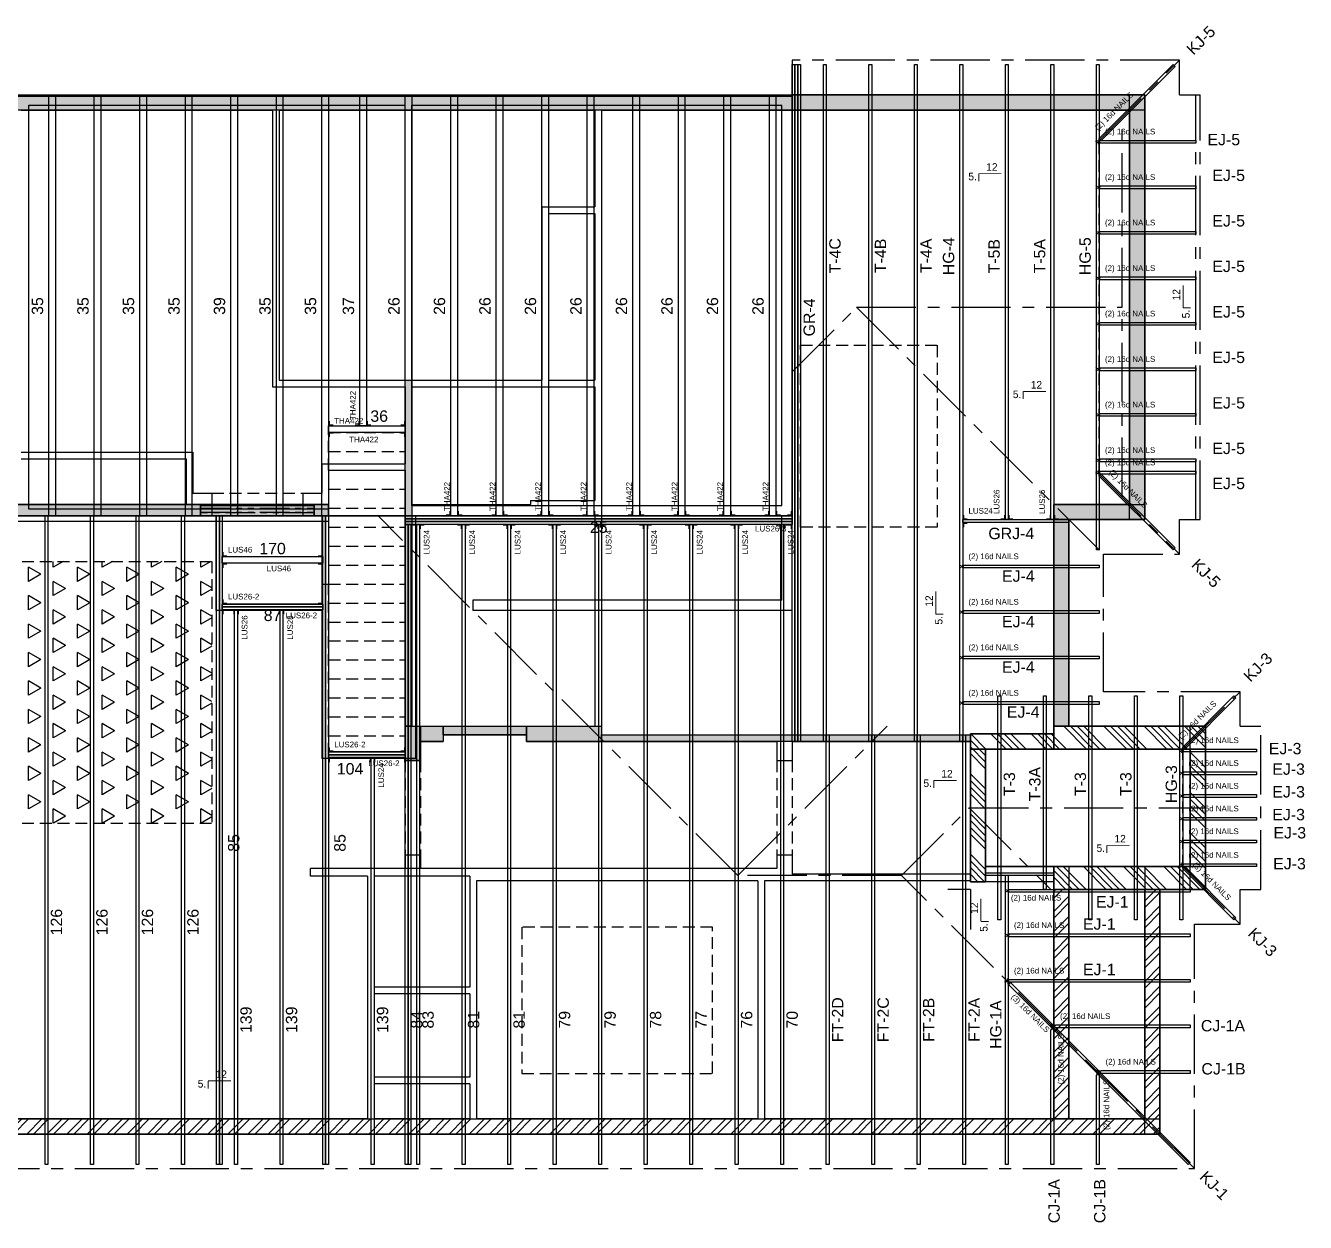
# Model space of a CAD drawing. Header units: inches. Extents: x -2265 to 1810, y 198 to 834.
# Drawn here: x 1135 to 1810, y 198 to 829 of the extents above; entities that cross this region are included whole.
import ezdxf
from ezdxf.enums import TextEntityAlignment as Align

# ---------------------------------------------------------------- set-up
doc = ezdxf.new("R2010")
doc.units = ezdxf.units.IN
doc.header["$LTSCALE"] = 25
doc.header["$MEASUREMENT"] = 0
for name, pattern in [('CENTER', [2, 1.25, -0.25, 0.25, -0.25]), ('HIDDEN', [0.375, 0.25, -0.125]), ('PHANTOM2', [1.25, 0.625, -0.125, 0.125, -0.125, 0.125, -0.125])]:
    doc.linetypes.add(name, pattern=pattern)
for name, color, linetype in [('1WEXTERIOR', 150, 'Continuous'), ('1WINTERIOR', 4, 'Continuous'), ('1WMISC', 202, 'Continuous'), ('2FBEAM', 2, 'PHANTOM2'), ('2WEXTERIOR', 192, 'Continuous'), ('2WINTERIOR', 201, 'Continuous'), ('3droof', 200, 'Continuous'), ('r_ceiling_height', 1, 'Continuous'), ('R_connectors', 150, 'Continuous'), ('R_connectors_text', 150, 'Continuous'), ('RBearing', 53, 'Continuous'), ('RDIM', 2, 'Continuous'), ('RLWorking', 32, 'Continuous'), ('RMARK', 80, 'Continuous'), ('ROOF', 7, 'CENTER'), ('RTRUSS', 30, 'Continuous')]:
    doc.layers.add(name, color=color, linetype=linetype)
doc.styles.add('Plane', font='arial.ttf')

# ---------------------------------------------------------------- blocks, each defined once
blk = doc.blocks.new('PitchIndicator')
at = {"color": 0, "const_width": 0.5}
for points in [[(0, 0), (0, 4)], [(0, 4), (12, 4)]]:
    blk.add_lwpolyline(points, dxfattribs=at)
at = {"color": 0}
blk.add_text('12', height=4, dxfattribs=at).set_placement((4, 5.5))
blk.add_attdef('PITCH', text='', height=4, dxfattribs=at).set_placement((-1, 0.5), align=Align.RIGHT)
blk = doc.blocks.new('hanger16dNAILS')
at = {"color": 0, "const_width": 0.5}
for points in [[(1.12, -0.75), (-1.91, 1)], [(1.12, 0.75), (-1.91, -1)]]:
    blk.add_lwpolyline(points, dxfattribs=at)
blk = doc.blocks.new('hanger4.5')
at = {"color": 0, "const_width": 0.5}
for points in [[(2.5, 2.75), (0.5, 2.75), (0.5, 4.75)], [(0.5, -4.75), (0.5, -2.75), (2.5, -2.75)]]:
    blk.add_lwpolyline(points, dxfattribs=at)
blk = doc.blocks.new('hanger3.5')
at = {"color": 0, "const_width": 0.5}
for points in [[(2.5, 2.25), (0.5, 2.25), (0.5, 4.25)], [(0.5, -4.25), (0.5, -2.25), (2.5, -2.25)]]:
    blk.add_lwpolyline(points, dxfattribs=at)
blk = doc.blocks.new('hanger1.5')
at = {"color": 0, "const_width": 0.5}
for points in [[(2.5, 1.25), (0.5, 1.25), (0.5, 3.25)], [(0.5, -3.25), (0.5, -1.25), (2.5, -1.25)]]:
    blk.add_lwpolyline(points, dxfattribs=at)
blk = doc.blocks.new('hanger3.0')
at = {"color": 0, "const_width": 0.5}
for points in [[(2.5, 2), (0.5, 2), (0.5, 4)], [(0.5, -4), (0.5, -2), (2.5, -2)]]:
    blk.add_lwpolyline(points, dxfattribs=at)

msp = doc.modelspace()

# ---------------------------------------------------------------- hatches: boundary and pattern name
at = {"layer": '1WMISC'}
h = msp.add_hatch(dxfattribs=at)
h.set_pattern_fill('DOTS', color=2, scale=20, angle=90)
h.paths.add_polyline_path([(1685.44329, 459.86018), (1677.44329, 459.86018), (1677.44329, 576.86018), (1717.44329, 576.86018), (1717.44329, 784.86018), (684.757, 784.86018), (660.44329, 760.54647), (660.44329, 644.86018), (652.44329, 644.86018), (652.44329, 763.86018), (681.44329, 792.86018), (1725.44329, 792.86018), (1725.44329, 568.86018), (1685.44329, 568.86018)])
h = msp.add_hatch(dxfattribs=at)
h.set_pattern_fill('DOTS', color=2, scale=20, angle=90)
h.paths.add_polyline_path([(927.44329, 784.86018), (927.44329, 570.86018), (1294.94329, 570.86018), (1294.94329, 576.86018), (930.94329, 576.86018), (930.94329, 784.86018)])
h = msp.add_hatch(dxfattribs=at)
h.set_pattern_fill('DOTS', color=2, scale=20, angle=90)
h.paths.add_polyline_path([(1633.44329, 451.86018), (1399.44329, 451.86018), (1399.44329, 455.36018), (1355.44329, 455.36018), (1355.44329, 451.86018), (1343.44329, 451.86018), (1343.44329, 441.86018), (1335.44329, 441.86018), (1335.44329, 642.36018), (1338.94329, 642.36018), (1338.94329, 459.86018), (1438.94329, 459.86018), (1438.94329, 455.36018), (1633.44329, 455.36018)])
h = msp.add_hatch(dxfattribs=at)
h.set_pattern_fill('ANSI32', color=256, scale=20)
h.paths.add_polyline_path([(1677.44329, 252.86018), (1677.44329, 244.86018), (729.44329, 244.86018), (729.44329, 480.86018), (737.44329, 480.86018), (737.44329, 256.86018), (741.44329, 256.86018), (741.44329, 252.86018), (929.44329, 252.86018), (929.44329, 488.86018), (937.44329, 488.86018), (937.44329, 252.86018)])
h = msp.add_hatch(dxfattribs=at)
h.set_pattern_fill('ANSI34', color=1, scale=20, angle=90)
h.paths.add_polyline_path([(1677.44329, 373.86018), (1757.44329, 373.86018), (1757.44329, 459.86018), (1677.44329, 459.86018), (1677.44329, 455.86018), (1633.44329, 455.86018), (1633.44329, 377.86018), (1641.44329, 377.86018), (1641.44329, 447.86018), (1749.44329, 447.86018), (1749.44329, 385.86018), (1677.44329, 385.86018)])
h = msp.add_hatch(dxfattribs=at)
h.set_pattern_fill('ANSI32', color=256, scale=20)
h.paths.add_polyline_path([(1677.44329, 373.86018), (1677.44329, 244.86018), (1733.44329, 244.86018), (1733.44329, 373.86018), (1725.44329, 373.86018), (1725.44329, 252.86018), (1685.44329, 252.86018), (1685.44329, 373.86018)])
at = {"layer": 'r_ceiling_height'}
h = msp.add_hatch(dxfattribs=at)
h.set_pattern_fill('TRIANG', color=90, scale=40, angle=90)
h.paths.add_polyline_path([(1233.44329, 408.86018), (1233.44329, 546.86018), (1011.44329, 546.86018), (1011.44329, 408.86018)])

# ---------------------------------------------------------------- linework, layer by layer
at = {"layer": '1WEXTERIOR'}
for p, q in [((681.44329, 792.86018), (1725.44329, 792.86018)), ((1725.44329, 792.86018), (1725.44329, 568.86018)), ((1132.94329, 784.86018), (1265.44329, 784.86018)), ((1268.94329, 784.86018), (1435.44329, 784.86018)), ((1438.94329, 784.86018), (1717.44329, 784.86018)), ((1717.44329, 784.86018), (1717.44329, 576.86018)), ((1717.44329, 576.86018), (1677.44329, 576.86018)), ((1677.44329, 576.86018), (1677.44329, 455.86018)), ((1725.44329, 568.86018), (1685.44329, 568.86018)), ((1685.44329, 568.86018), (1685.44329, 459.86018)), ((1685.44329, 459.86018), (1757.44329, 459.86018)), ((1757.44329, 459.86018), (1757.44329, 373.86018)), ((1633.44329, 455.86018), (1633.44329, 455.36018)), ((1633.44329, 455.86018), (1677.44329, 455.86018)), ((1633.44329, 451.86018), (1633.44329, 381.86018)), ((1641.44329, 447.86018), (1749.44329, 447.86018)), ((1641.44329, 447.86018), (1641.44329, 385.86018)), ((1749.44329, 447.86018), (1749.44329, 385.86018)), ((1685.44329, 385.86018), (1641.44329, 385.86018)), ((1685.44329, 385.86018), (1685.44329, 252.86018)), ((1749.44329, 385.86018), (1725.44329, 385.86018)), ((1725.44329, 385.86018), (1725.44329, 252.86018)), ((1633.44329, 378.36018), (1633.44329, 377.86018)), ((1677.44329, 377.86018), (1633.44329, 377.86018)), ((1677.44329, 377.86018), (1677.44329, 252.86018)), ((1757.44329, 373.86018), (1733.44329, 373.86018)), ((1733.44329, 373.86018), (1733.44329, 244.86018)), ((1315.44329, 252.86018), (937.44329, 252.86018)), ((1369.44329, 252.86018), (1318.94329, 252.86018)), ((1521.44329, 252.86018), (1372.94329, 252.86018)), ((1677.44329, 252.86018), (1524.94329, 252.86018)), ((1725.44329, 252.86018), (1685.44329, 252.86018)), ((1733.44329, 244.86018), (929.44329, 244.86018))]:
    msp.add_line(p, q, dxfattribs=at)
at = {"layer": '1WEXTERIOR', "linetype": 'HIDDEN'}
msp.add_line((1725.44329, 385.86018), (1685.44329, 385.86018), dxfattribs=at)
at = {"layer": '1WINTERIOR'}
for p, q in [((1265.44329, 784.86018), (1265.44329, 638.86018)), ((1268.94329, 784.86018), (1268.94329, 642.36018)), ((1435.44329, 784.86018), (1435.44329, 733.86018)), ((1438.94329, 784.86018), (1438.94329, 455.36018)), ((1407.44329, 733.86018), (1407.44329, 642.36018)), ((1407.44329, 733.86018), (1435.44329, 733.86018)), ((1410.94329, 730.36018), (1410.94329, 642.36018)), ((1410.94329, 730.36018), (1435.44329, 730.36018)), ((1435.44329, 730.36018), (1435.44329, 642.36018)), ((1268.94329, 642.36018), (1407.44329, 642.36018)), ((1410.94329, 642.36018), (1435.44329, 642.36018)), ((1265.44329, 638.86018), (1335.44329, 638.86018)), ((1335.44329, 638.86018), (1335.44329, 598.36018)), ((1338.94329, 638.86018), (1338.94329, 576.86018)), ((1338.94329, 638.86018), (1435.44329, 638.86018)), ((1435.44329, 638.86018), (1435.44329, 578.86018)), ((1132.94329, 604.36018), (1223.44329, 604.36018)), ((1132.94329, 600.86018), (1219.94329, 600.86018)), ((1219.94329, 600.86018), (1219.94329, 576.86018)), ((1223.44329, 604.36018), (1223.44329, 582.86018)), ((1291.44329, 598.36018), (1291.44329, 582.86018)), ((1291.44329, 598.36018), (1335.44329, 598.36018)), ((1294.94329, 594.86018), (1294.94329, 534.86018)), ((1294.94329, 594.86018), (1335.44329, 594.86018)), ((1335.44329, 594.86018), (1335.44329, 441.86018)), ((1223.44329, 582.86018), (1233.44329, 582.86018)), ((1233.44329, 582.86018), (1233.44329, 570.86018)), ((1281.44329, 582.86018), (1281.44329, 570.86018)), ((1281.44329, 582.86018), (1291.44329, 582.86018)), ((1132.94329, 576.86018), (1219.94329, 576.86018)), ((1338.94329, 576.86018), (1401.44329, 576.86018)), ((1401.44329, 578.86018), (1435.44329, 578.86018)), ((1401.44329, 578.86018), (1401.44329, 576.86018)), ((987.44329, 570.86018), (1233.44329, 570.86018)), ((1281.44329, 570.86018), (1291.44329, 570.86018)), ((1291.44329, 570.86018), (1291.44329, 534.86018)), ((1338.94329, 570.86018), (1435.44329, 570.86018)), ((1338.94329, 570.86018), (1338.94329, 459.86018)), ((1435.44329, 570.86018), (1435.44329, 459.86018)), ((1291.44329, 534.86018), (1294.94329, 534.86018)), ((1338.94329, 459.86018), (1435.44329, 459.86018)), ((1355.44329, 455.36018), (1355.44329, 451.86018)), ((1355.44329, 455.36018), (1399.44329, 455.36018)), ((1399.44329, 455.36018), (1399.44329, 451.86018)), ((1438.94329, 455.36018), (1633.44329, 455.36018)), ((1343.44329, 451.86018), (1355.44329, 451.86018)), ((1343.44329, 451.86018), (1343.44329, 441.86018)), ((1399.44329, 451.86018), (1531.44329, 451.86018)), ((1531.44329, 451.86018), (1531.44329, 441.86018)), ((1539.44329, 451.86018), (1539.44329, 441.86018)), ((1539.44329, 451.86018), (1633.44329, 451.86018)), ((1335.44329, 441.86018), (1343.44329, 441.86018)), ((1531.44329, 441.86018), (1539.44329, 441.86018)), ((1343.44329, 391.86018), (1335.44329, 391.86018)), ((1335.44329, 391.86018), (1335.44329, 384.86018)), ((1343.44329, 391.86018), (1343.44329, 384.86018)), ((1539.44329, 391.86018), (1531.44329, 391.86018)), ((1531.44329, 391.86018), (1531.44329, 384.86018)), ((1539.44329, 391.86018), (1539.44329, 381.86018)), ((1531.44329, 384.86018), (1285.44329, 384.86018)), ((1285.44329, 380.86018), (1285.44329, 384.86018)), ((1315.44329, 380.86018), (1285.44329, 380.86018)), ((1315.44329, 380.86018), (1315.44329, 252.86018)), ((1318.94329, 380.86018), (1318.94329, 322.36018)), ((1369.44329, 380.86018), (1318.94329, 380.86018)), ((1369.44329, 380.86018), (1369.44329, 322.36018)), ((1372.94329, 378.36018), (1372.94329, 252.86018)), ((1521.44329, 378.36018), (1372.94329, 378.36018)), ((1521.44329, 378.36018), (1521.44329, 252.86018)), ((1633.44329, 378.36018), (1524.94329, 378.36018)), ((1524.94329, 378.36018), (1524.94329, 252.86018)), ((1633.44329, 381.86018), (1539.44329, 381.86018)), ((1369.44329, 322.36018), (1318.94329, 322.36018)), ((1369.44329, 318.86018), (1318.94329, 318.86018)), ((1318.94329, 318.86018), (1318.94329, 274.86018)), ((1369.44329, 318.86018), (1369.44329, 274.86018)), ((1369.44329, 274.86018), (1318.94329, 274.86018)), ((1369.44329, 271.36018), (1318.94329, 271.36018)), ((1318.94329, 271.36018), (1318.94329, 252.86018)), ((1369.44329, 271.36018), (1369.44329, 252.86018))]:
    msp.add_line(p, q, dxfattribs=at)
at = {"layer": '1WINTERIOR', "linetype": 'HIDDEN'}
for p, q in [((1294.94329, 614.86018), (1335.44329, 614.86018)), ((1294.94329, 594.86018), (1294.94329, 614.86018)), ((1294.94329, 604.86018), (1335.44329, 604.86018)), ((1233.44329, 582.86018), (1281.44329, 582.86018)), ((1294.94329, 584.86018), (1335.44329, 584.86018)), ((1294.94329, 574.86018), (1335.44329, 574.86018)), ((1233.44329, 570.86018), (1281.44329, 570.86018)), ((1294.94329, 564.86018), (1335.44329, 564.86018)), ((1294.94329, 554.86018), (1335.44329, 554.86018)), ((1011.44329, 546.86018), (1233.44329, 546.86018)), ((1233.44329, 546.86018), (1233.44329, 408.86018)), ((1294.94329, 544.86018), (1335.44329, 544.86018)), ((1294.94329, 534.86018), (1335.44329, 534.86018)), ((1294.94329, 444.86018), (1294.94329, 534.86018)), ((1294.94329, 524.86018), (1335.44329, 524.86018)), ((1294.94329, 514.86018), (1335.44329, 514.86018)), ((1294.94329, 504.86018), (1335.44329, 504.86018)), ((1294.94329, 494.86018), (1335.44329, 494.86018)), ((1294.94329, 484.86018), (1335.44329, 484.86018)), ((1294.94329, 474.86018), (1335.44329, 474.86018)), ((1294.94329, 464.86018), (1335.44329, 464.86018)), ((1294.94329, 454.86018), (1335.44329, 454.86018)), ((1294.94329, 444.86018), (1335.44329, 444.86018)), ((1335.44329, 441.86018), (1335.44329, 391.86018)), ((1343.44329, 441.86018), (1343.44329, 391.86018)), ((1531.44329, 441.86018), (1531.44329, 391.86018)), ((1539.44329, 441.86018), (1539.44329, 391.86018)), ((1011.44329, 408.86018), (1233.44329, 408.86018))]:
    msp.add_line(p, q, dxfattribs=at)
for points in [[(1615.94329, 564.86018), (1543.94329, 564.86018), (1543.94329, 660.86018), (1615.94329, 660.86018)], [(1396.94329, 276.86018), (1497.44329, 276.86018), (1497.44329, 353.86018), (1396.94329, 353.86018)]]:
    msp.add_lwpolyline(points, close=True, dxfattribs=at)
at = {"layer": '1WMISC', "color": 2}
for points in [[(1685.44329, 459.86018), (1677.44329, 459.86018), (1677.44329, 576.86018), (1717.44329, 576.86018), (1717.44329, 784.86018), (684.757, 784.86018), (660.44329, 760.54647), (660.44329, 644.86018), (652.44329, 644.86018), (652.44329, 763.86018), (681.44329, 792.86018), (1725.44329, 792.86018), (1725.44329, 568.86018), (1685.44329, 568.86018)], [(927.44329, 784.86018), (927.44329, 570.86018), (1294.94329, 570.86018), (1294.94329, 576.86018), (930.94329, 576.86018), (930.94329, 784.86018)], [(1633.44329, 451.86018), (1399.44329, 451.86018), (1399.44329, 455.36018), (1355.44329, 455.36018), (1355.44329, 451.86018), (1343.44329, 451.86018), (1343.44329, 441.86018), (1335.44329, 441.86018), (1335.44329, 642.36018), (1338.94329, 642.36018), (1338.94329, 459.86018), (1438.94329, 459.86018), (1438.94329, 455.36018), (1633.44329, 455.36018)]]:
    msp.add_lwpolyline(points, close=True, dxfattribs=at)
at = {"layer": '1WMISC'}
for points in [[(1677.44329, 252.86018), (1677.44329, 244.86018), (729.44329, 244.86018), (729.44329, 480.86018), (737.44329, 480.86018), (737.44329, 256.86018), (741.44329, 256.86018), (741.44329, 252.86018), (929.44329, 252.86018), (929.44329, 488.86018), (937.44329, 488.86018), (937.44329, 252.86018)], [(1677.44329, 373.86018), (1677.44329, 244.86018), (1733.44329, 244.86018), (1733.44329, 373.86018), (1725.44329, 373.86018), (1725.44329, 252.86018), (1685.44329, 252.86018), (1685.44329, 373.86018)]]:
    msp.add_lwpolyline(points, close=True, dxfattribs=at)
at = {"layer": '1WMISC', "color": 1}
msp.add_lwpolyline([(1677.44329, 373.86018), (1757.44329, 373.86018), (1757.44329, 459.86018), (1677.44329, 459.86018), (1677.44329, 455.86018), (1633.44329, 455.86018), (1633.44329, 377.86018), (1641.44329, 377.86018), (1641.44329, 447.86018), (1749.44329, 447.86018), (1749.44329, 385.86018), (1677.44329, 385.86018)], close=True, dxfattribs=at)
at = {"layer": '2FBEAM'}
for points in [[(1227.44329, 574.86018), (1287.44329, 574.86018), (1287.44329, 576.36018), (1227.44329, 576.36018)], [(1227.44329, 572.86018), (1287.44329, 572.86018), (1287.44329, 574.36018), (1227.44329, 574.36018)], [(1227.44329, 570.86018), (1287.44329, 570.86018), (1287.44329, 572.36018), (1227.44329, 572.36018)]]:
    msp.add_lwpolyline(points, close=True, dxfattribs=at)
at = {"layer": '2WEXTERIOR'}
for p, q in [((927.44329, 792.86018), (1539.44329, 792.86018)), ((1539.44329, 520.86018), (1539.44329, 792.86018)), ((1136.94329, 787.36018), (1335.44329, 787.36018)), ((1338.94329, 787.36018), (1533.94329, 787.36018)), ((1533.94329, 576.36018), (1533.94329, 787.36018)), ((1533.94329, 526.36018), (1533.94329, 570.86018)), ((1533.94329, 526.36018), (1371.09329, 526.36018)), ((1371.09329, 526.36018), (1371.09329, 520.86018)), ((1539.44329, 520.86018), (1371.09329, 520.86018)), ((1335.44329, 446.36018), (1294.94329, 446.36018)), ((1340.94329, 442.86018), (1291.44329, 442.86018))]:
    msp.add_line(p, q, dxfattribs=at)
at = {"layer": '2WINTERIOR'}
for p, q in [((1136.94329, 574.36018), (1136.94329, 787.36018)), ((1335.44329, 446.36018), (1335.44329, 787.36018)), ((1338.94329, 576.36018), (1338.94329, 787.36018)), ((1294.94329, 574.36018), (1136.94329, 574.36018)), ((1294.94329, 574.36018), (1294.94329, 446.36018)), ((1338.94329, 576.36018), (1533.94329, 576.36018)), ((1235.44329, 570.86018), (932.94329, 570.86018)), ((1235.44329, 570.86018), (1235.44329, 520.86018)), ((1291.44329, 570.86018), (1238.94329, 570.86018)), ((1238.94329, 570.86018), (1238.94329, 524.36018)), ((1291.44329, 570.86018), (1291.44329, 524.36018)), ((1340.94329, 442.86018), (1340.94329, 570.86018)), ((1340.94329, 570.86018), (1533.94329, 570.86018)), ((1291.44329, 520.86018), (1235.44329, 520.86018)), ((1291.44329, 524.36018), (1238.94329, 524.36018)), ((1291.44329, 520.86018), (1291.44329, 442.86018))]:
    msp.add_line(p, q, dxfattribs=at)
at = {"layer": '3droof'}
for q in [(1621.56597, 373.86018), (1633.44329, 352.67514)]:
    msp.add_line((1633.44329, 373.86018), q, dxfattribs=at)
at = {"layer": 'RBearing', "color": 53}
for points in [[(1539.44329, 784.86018), (927.44329, 784.86018), (927.44329, 792.86018), (1539.44329, 792.86018)], [(1725.44329, 784.86018), (1539.44329, 784.86018), (1539.44329, 792.86018), (1725.44329, 792.86018)], [(1717.44329, 568.86018), (1717.44329, 792.86018), (1725.44329, 792.86018), (1725.44329, 568.86018)], [(1335.44329, 459.86018), (1335.44329, 642.36018), (1338.94329, 642.36018), (1338.94329, 459.86018)], [(927.44329, 576.86018), (1294.94329, 576.86018), (1294.94329, 570.86018), (927.44329, 570.86018)], [(1677.44329, 576.86018), (1725.44329, 576.86018), (1725.44329, 568.86018), (1677.44329, 568.86018)], [(1677.44329, 459.86018), (1677.44329, 568.86018), (1685.44329, 568.86018), (1685.44329, 459.86018)], [(1343.44329, 459.86018), (1343.44329, 441.86018), (1335.44329, 441.86018), (1335.44329, 459.86018)], [(1355.44329, 451.86018), (1343.44329, 451.86018), (1343.44329, 459.86018), (1355.44329, 459.86018)], [(1399.44329, 455.36018), (1355.44329, 455.36018), (1355.44329, 459.86018), (1399.44329, 459.86018)], [(1438.94329, 451.86018), (1399.44329, 451.86018), (1399.44329, 459.86018), (1438.94329, 459.86018)], [(1757.44329, 447.86018), (1677.44329, 447.86018), (1677.44329, 459.86018), (1757.44329, 459.86018)], [(1749.44329, 373.86018), (1749.44329, 459.86018), (1757.44329, 459.86018), (1757.44329, 373.86018)], [(1633.44329, 451.86018), (1438.94329, 451.86018), (1438.94329, 455.36018), (1633.44329, 455.36018)], [(1677.44329, 447.86018), (1633.44329, 447.86018), (1633.44329, 455.86018), (1677.44329, 455.86018)], [(1641.44329, 447.86018), (1641.44329, 377.86018), (1633.44329, 377.86018), (1633.44329, 447.86018)], [(1677.44329, 382.36018), (1641.44329, 382.36018), (1641.44329, 385.86018), (1677.44329, 385.86018)], [(1677.44329, 385.86018), (1757.44329, 385.86018), (1757.44329, 373.86018), (1677.44329, 373.86018)], [(1641.44329, 381.36018), (1677.44329, 381.36018), (1677.44329, 377.86018), (1641.44329, 377.86018)], [(1677.44329, 252.86018), (1677.44329, 373.86018), (1685.44329, 373.86018), (1685.44329, 252.86018)], [(1725.44329, 244.86018), (1725.44329, 373.86018), (1733.44329, 373.86018), (1733.44329, 244.86018)], [(729.44329, 252.86018), (1733.44329, 252.86018), (1733.44329, 244.86018), (729.44329, 244.86018)]]:
    msp.add_lwpolyline(points, close=True, dxfattribs=at)
at = {"layer": 'RBearing', "color": 2}
for points in [[(1287.44329, 570.86018), (1227.44329, 570.86018), (1227.44329, 576.36018), (1287.44329, 576.36018)], [(1294.94329, 567.86018), (927.44329, 567.86018), (927.44329, 570.86018), (1294.94329, 570.86018)]]:
    msp.add_lwpolyline(points, close=True, dxfattribs=at)
at = {"layer": 'RLWorking'}
msp.add_line((927.44329, 792.11018), (1539.44329, 792.11018), dxfattribs=at)
for points in [[(729.44329, 244.86018), (1733.44329, 244.86018), (1733.44329, 373.86018), (1757.44329, 373.86018), (1757.44329, 459.86018), (1685.44329, 459.86018), (1685.44329, 568.86018), (1725.44329, 568.86018), (1725.44329, 792.86018), (1539.44329, 792.86018), (1539.44329, 570.86018), (927.44329, 570.86018), (927.44329, 792.86018), (681.44329, 792.86018), (652.44329, 763.86018), (652.44329, 480.86018), (729.44329, 480.86018)], [(729.44329, 244.86018), (729.44329, 480.86018), (652.44329, 480.86018), (652.44329, 763.86018), (681.44329, 792.86018), (927.44329, 792.86018), (927.44329, 570.86018), (1539.44329, 570.86018), (1539.44329, 792.86018), (1725.44329, 792.86018), (1725.44329, 568.86018), (1685.44329, 568.86018), (1685.44329, 459.86018), (1757.44329, 459.86018), (1757.44329, 373.86018), (1733.44329, 373.86018), (1733.44329, 244.86018)]]:
    msp.add_lwpolyline(points, close=True, dxfattribs=at)
at = {"layer": 'ROOF'}
for p, q in [((1743.69329, 811.11018), (1539.44329, 811.11018)), ((1539.44329, 811.11018), (1539.44329, 570.86018)), ((1701.44329, 768.86018), (1743.69329, 811.11018)), ((1743.69329, 792.86018), (1743.69329, 811.11018)), ((1743.69329, 792.86018), (1754.69329, 792.86018)), ((1752.44329, 568.86018), (1752.44329, 792.86018)), ((1754.69329, 568.86018), (1754.69329, 792.86018)), ((1713.44329, 580.86018), (1713.44329, 780.86018)), ((1539.44329, 646.86018), (1573.44329, 680.86018)), ((1573.44329, 680.86018), (1713.44329, 680.86018)), ((1573.44329, 680.86018), (1703.69329, 550.61018)), ((1701.44329, 592.86018), (1743.69329, 550.61018)), ((1539.44329, 570.86018), (927.44329, 570.86018)), ((1510.79329, 381.16018), (1321.09329, 570.86018)), ((1743.69329, 550.61018), (1743.69329, 568.86018)), ((1743.69329, 568.86018), (1754.69329, 568.86018)), ((1703.69329, 478.11018), (1703.69329, 550.61018)), ((1703.69329, 550.61018), (1743.69329, 550.61018)), ((1775.69329, 478.11018), (1703.69329, 478.11018)), ((1745.44329, 447.86018), (1775.69329, 478.11018)), ((1775.69329, 459.86018), (1775.69329, 478.11018)), ((1510.79329, 381.16018), (1589.49329, 459.86018)), ((1757.44329, 373.86018), (1757.44329, 459.86018)), ((1775.69329, 459.86018), (1786.69329, 459.86018)), ((1786.69329, 373.86018), (1786.69329, 459.86018)), ((1597.14329, 381.16018), (1632.84329, 416.86018)), ((1632.84329, 416.86018), (1675.84329, 373.86018)), ((1632.84329, 416.86018), (1757.44329, 416.86018)), ((1745.44329, 385.86018), (1775.69329, 355.61018)), ((1597.14329, 381.16018), (1510.79329, 381.16018)), ((1751.69329, 226.61018), (1597.14329, 381.16018)), ((1775.69329, 355.61018), (1775.69329, 373.86018)), ((1775.69329, 373.86018), (1786.69329, 373.86018)), ((1751.69329, 226.61018), (1751.69329, 355.61018)), ((1751.69329, 355.61018), (1775.69329, 355.61018)), ((711.19329, 226.61018), (1751.69329, 226.61018))]:
    msp.add_line(p, q, dxfattribs=at)
at = {"layer": 'ROOF', "linetype": 'HIDDEN'}
for p, q in [((1701.44329, 592.86018), (1701.44329, 768.86018)), ((1745.44329, 385.86018), (1745.44329, 447.86018))]:
    msp.add_line(p, q, dxfattribs=at)
at = {"layer": 'RTRUSS'}
for points in [[(1543.94329, 808.86018), (1543.94329, 451.86018), (1539.44329, 451.86018), (1539.44329, 808.86018)], [(1540.94329, 808.86018), (1540.94329, 451.86018), (1539.44329, 451.86018), (1539.44329, 808.86018)], [(1542.44329, 808.86018), (1542.44329, 451.86018), (1540.94329, 451.86018), (1540.94329, 808.86018)], [(1543.94329, 808.86018), (1543.94329, 451.86018), (1542.44329, 451.86018), (1542.44329, 808.86018)], [(1557.44329, 808.86018), (1557.44329, 451.86018), (1555.94329, 451.86018), (1555.94329, 808.86018)], [(1581.44329, 808.86018), (1581.44329, 451.86018), (1579.94329, 451.86018), (1579.94329, 808.86018)], [(1605.44329, 808.86018), (1605.44329, 451.86018), (1603.94329, 451.86018), (1603.94329, 808.86018)], [(1629.44329, 808.86018), (1629.44329, 451.86018), (1627.94329, 451.86018), (1627.94329, 808.86018)], [(1653.44329, 808.86018), (1653.44329, 568.86018), (1651.94329, 568.86018), (1651.94329, 808.86018)], [(1677.44329, 808.86018), (1677.44329, 568.86018), (1675.94329, 568.86018), (1675.94329, 808.86018)], [(1701.44329, 808.86018), (1701.44329, 552.86018), (1699.94329, 552.86018), (1699.94329, 808.86018)], [(1741.44329, 807.79952), (1702.50395, 768.86018), (1701.44329, 768.86018), (1701.44329, 769.92084), (1740.38263, 808.86018)], [(1150.94329, 792.11018), (1150.94329, 570.86018), (1147.44329, 570.86018), (1147.44329, 792.11018)], [(1174.94329, 792.11018), (1174.94329, 570.86018), (1171.44329, 570.86018), (1171.44329, 792.11018)], [(1198.94329, 792.11018), (1198.94329, 570.86018), (1195.44329, 570.86018), (1195.44329, 792.11018)], [(1222.94329, 792.11018), (1222.94329, 570.86018), (1219.44329, 570.86018), (1219.44329, 792.11018)], [(1246.94329, 792.11018), (1246.94329, 570.86018), (1243.44329, 570.86018), (1243.44329, 792.11018)], [(1270.94329, 792.11018), (1270.94329, 570.86018), (1267.44329, 570.86018), (1267.44329, 792.11018)], [(1294.94329, 792.11018), (1294.94329, 570.86018), (1291.44329, 570.86018), (1291.44329, 792.11018)], [(1314.94329, 792.11018), (1314.94329, 618.36018), (1311.44329, 618.36018), (1311.44329, 792.11018)], [(1338.94329, 792.11018), (1338.94329, 570.86018), (1335.44329, 570.86018), (1335.44329, 792.11018)], [(1362.94329, 792.11018), (1362.94329, 570.86018), (1359.44329, 570.86018), (1359.44329, 792.11018)], [(1386.94329, 792.11018), (1386.94329, 570.86018), (1383.44329, 570.86018), (1383.44329, 792.11018)], [(1410.94329, 792.11018), (1410.94329, 570.86018), (1407.44329, 570.86018), (1407.44329, 792.11018)], [(1434.94329, 792.11018), (1434.94329, 570.86018), (1431.44329, 570.86018), (1431.44329, 792.11018)], [(1458.94329, 792.11018), (1458.94329, 570.86018), (1455.44329, 570.86018), (1455.44329, 792.11018)], [(1482.94329, 792.11018), (1482.94329, 570.86018), (1479.44329, 570.86018), (1479.44329, 792.11018)], [(1506.94329, 792.11018), (1506.94329, 570.86018), (1503.44329, 570.86018), (1503.44329, 792.11018)], [(1530.94329, 792.11018), (1530.94329, 570.86018), (1527.44329, 570.86018), (1527.44329, 792.11018)], [(1752.44329, 767.36018), (1701.44329, 767.36018), (1701.44329, 768.86018), (1752.44329, 768.86018)], [(1752.44329, 743.36018), (1701.44329, 743.36018), (1701.44329, 744.86018), (1752.44329, 744.86018)], [(1752.44329, 719.36018), (1701.44329, 719.36018), (1701.44329, 720.86018), (1752.44329, 720.86018)], [(1752.44329, 695.36018), (1701.44329, 695.36018), (1701.44329, 696.86018), (1752.44329, 696.86018)], [(1752.44329, 671.36018), (1701.44329, 671.36018), (1701.44329, 672.86018), (1752.44329, 672.86018)], [(1752.44329, 647.36018), (1701.44329, 647.36018), (1701.44329, 648.86018), (1752.44329, 648.86018)], [(1752.44329, 623.36018), (1701.44329, 623.36018), (1701.44329, 624.86018), (1752.44329, 624.86018)], [(1335.44329, 614.86018), (1294.94329, 614.86018), (1294.94329, 618.36018), (1335.44329, 618.36018)], [(1752.44329, 599.36018), (1701.44329, 599.36018), (1701.44329, 600.86018), (1752.44329, 600.86018)], [(1752.44329, 592.86018), (1701.44329, 592.86018), (1701.44329, 594.36018), (1752.44329, 594.36018)], [(1740.38263, 552.86018), (1701.44329, 591.79952), (1701.44329, 592.86018), (1702.50395, 592.86018), (1741.44329, 553.92084)], [(1145.44329, 228.86018), (1145.44329, 570.86018), (1146.94329, 570.86018), (1146.94329, 228.86018)], [(1169.44329, 228.86018), (1169.44329, 570.86018), (1170.94329, 570.86018), (1170.94329, 228.86018)], [(1193.44329, 228.86018), (1193.44329, 570.86018), (1194.94329, 570.86018), (1194.94329, 228.86018)], [(1217.44329, 228.86018), (1217.44329, 570.86018), (1218.94329, 570.86018), (1218.94329, 228.86018)], [(1235.94329, 228.86018), (1235.94329, 570.86018), (1238.94329, 570.86018), (1238.94329, 228.86018)], [(1235.94329, 228.86018), (1235.94329, 570.86018), (1237.44329, 570.86018), (1237.44329, 228.86018)], [(1237.44329, 228.86018), (1237.44329, 570.86018), (1238.94329, 570.86018), (1238.94329, 228.86018)], [(1291.94329, 228.86018), (1291.94329, 570.86018), (1294.94329, 570.86018), (1294.94329, 228.86018)], [(1291.94329, 228.86018), (1291.94329, 570.86018), (1293.44329, 570.86018), (1293.44329, 228.86018)], [(1293.44329, 228.86018), (1293.44329, 570.86018), (1294.94329, 570.86018), (1294.94329, 228.86018)], [(1335.44329, 570.86018), (1539.44329, 570.86018), (1539.44329, 566.36018), (1335.44329, 566.36018)], [(1335.44329, 570.86018), (1539.44329, 570.86018), (1539.44329, 569.36018), (1335.44329, 569.36018)], [(1335.44329, 569.36018), (1539.44329, 569.36018), (1539.44329, 567.86018), (1335.44329, 567.86018)], [(1335.44329, 567.86018), (1539.44329, 567.86018), (1539.44329, 566.36018), (1335.44329, 566.36018)], [(1685.44329, 567.36018), (1629.44329, 567.36018), (1629.44329, 568.86018), (1685.44329, 568.86018)], [(1335.44329, 228.86018), (1335.44329, 566.36018), (1338.44329, 566.36018), (1338.44329, 228.86018)], [(1335.44329, 228.86018), (1335.44329, 566.36018), (1336.94329, 566.36018), (1336.94329, 228.86018)], [(1336.94329, 228.86018), (1336.94329, 566.36018), (1338.44329, 566.36018), (1338.44329, 228.86018)], [(1341.44329, 228.86018), (1341.44329, 566.36018), (1342.94329, 566.36018), (1342.94329, 228.86018)], [(1365.44329, 228.86018), (1365.44329, 566.36018), (1366.94329, 566.36018), (1366.94329, 228.86018)], [(1389.44329, 228.86018), (1389.44329, 566.36018), (1390.94329, 566.36018), (1390.94329, 228.86018)], [(1413.44329, 228.86018), (1413.44329, 566.36018), (1414.94329, 566.36018), (1414.94329, 228.86018)], [(1437.44329, 228.86018), (1437.44329, 566.36018), (1438.94329, 566.36018), (1438.94329, 228.86018)], [(1461.44329, 228.86018), (1461.44329, 566.36018), (1462.94329, 566.36018), (1462.94329, 228.86018)], [(1485.44329, 228.86018), (1485.44329, 566.36018), (1486.94329, 566.36018), (1486.94329, 228.86018)], [(1509.44329, 228.86018), (1509.44329, 566.36018), (1510.94329, 566.36018), (1510.94329, 228.86018)], [(1533.44329, 228.86018), (1533.44329, 566.36018), (1534.94329, 566.36018), (1534.94329, 228.86018)], [(1291.94329, 545.86018), (1238.94329, 545.86018), (1238.94329, 549.36018), (1291.94329, 549.36018)], [(1701.44329, 543.36018), (1629.44329, 543.36018), (1629.44329, 544.86018), (1701.44329, 544.86018)], [(1238.94329, 524.36018), (1291.94329, 524.36018), (1291.94329, 521.36018), (1238.94329, 521.36018)], [(1238.94329, 524.36018), (1291.94329, 524.36018), (1291.94329, 522.86018), (1238.94329, 522.86018)], [(1238.94329, 522.86018), (1291.94329, 522.86018), (1291.94329, 521.36018), (1238.94329, 521.36018)], [(1245.44329, 228.86018), (1245.44329, 521.36018), (1246.94329, 521.36018), (1246.94329, 228.86018)], [(1269.44329, 228.86018), (1269.44329, 521.36018), (1270.94329, 521.36018), (1270.94329, 228.86018)], [(1701.44329, 519.36018), (1629.44329, 519.36018), (1629.44329, 520.86018), (1701.44329, 520.86018)], [(1701.44329, 495.36018), (1629.44329, 495.36018), (1629.44329, 496.86018), (1701.44329, 496.86018)], [(1701.44329, 471.36018), (1629.44329, 471.36018), (1629.44329, 472.86018), (1701.44329, 472.86018)], [(1649.44329, 475.86018), (1649.44329, 357.86018), (1647.94329, 357.86018), (1647.94329, 475.86018)], [(1673.44329, 475.86018), (1673.44329, 373.86018), (1671.94329, 373.86018), (1671.94329, 475.86018)], [(1697.44329, 475.86018), (1697.44329, 357.86018), (1695.94329, 357.86018), (1695.94329, 475.86018)], [(1721.44329, 475.86018), (1721.44329, 357.86018), (1719.94329, 357.86018), (1719.94329, 475.86018)], [(1745.44329, 475.86018), (1745.44329, 357.86018), (1743.94329, 357.86018), (1743.94329, 475.86018)], [(1773.44329, 474.79952), (1746.50395, 447.86018), (1745.44329, 447.86018), (1745.44329, 448.92084), (1772.38263, 475.86018)], [(1557.44329, 228.86018), (1557.44329, 455.36018), (1558.94329, 455.36018), (1558.94329, 228.86018)], [(1581.44329, 228.86018), (1581.44329, 455.36018), (1582.94329, 455.36018), (1582.94329, 228.86018)], [(1605.44329, 228.86018), (1605.44329, 455.36018), (1606.94329, 455.36018), (1606.94329, 228.86018)], [(1629.44329, 228.86018), (1629.44329, 455.36018), (1630.94329, 455.36018), (1630.94329, 228.86018)], [(1294.94329, 446.36018), (1335.44329, 446.36018), (1335.44329, 443.36018), (1294.94329, 443.36018)], [(1294.94329, 446.36018), (1335.44329, 446.36018), (1335.44329, 444.86018), (1294.94329, 444.86018)], [(1784.44329, 446.36018), (1745.44329, 446.36018), (1745.44329, 447.86018), (1784.44329, 447.86018)], [(1294.94329, 444.86018), (1335.44329, 444.86018), (1335.44329, 443.36018), (1294.94329, 443.36018)], [(1317.44329, 228.86018), (1317.44329, 443.36018), (1318.94329, 443.36018), (1318.94329, 228.86018)], [(1784.44329, 434.36018), (1745.44329, 434.36018), (1745.44329, 435.86018), (1784.44329, 435.86018)], [(1784.44329, 422.36018), (1745.44329, 422.36018), (1745.44329, 423.86018), (1784.44329, 423.86018)], [(1784.44329, 410.36018), (1745.44329, 410.36018), (1745.44329, 411.86018), (1784.44329, 411.86018)], [(1784.44329, 398.36018), (1745.44329, 398.36018), (1745.44329, 399.86018), (1784.44329, 399.86018)], [(1784.44329, 385.86018), (1745.44329, 385.86018), (1745.44329, 387.36018), (1784.44329, 387.36018)], [(1772.38263, 357.86018), (1745.44329, 384.79952), (1745.44329, 385.86018), (1746.50395, 385.86018), (1773.44329, 358.92084)], [(1651.94329, 228.86018), (1651.94329, 381.36018), (1653.44329, 381.36018), (1653.44329, 228.86018)], [(1749.44329, 372.36018), (1653.44329, 372.36018), (1653.44329, 373.86018), (1749.44329, 373.86018)], [(1749.44329, 348.86018), (1653.44329, 348.86018), (1653.44329, 350.36018), (1749.44329, 350.36018)], [(1749.44329, 324.86018), (1653.44329, 324.86018), (1653.44329, 326.36018), (1749.44329, 326.36018)], [(1748.38263, 228.86018), (1653.44329, 323.79952), (1653.44329, 324.86018), (1654.50395, 324.86018), (1749.44329, 229.92084)], [(1675.94329, 228.86018), (1675.94329, 299.79952), (1676.69329, 300.54952), (1677.44329, 299.79952), (1677.44329, 228.86018)], [(1749.44329, 300.86018), (1678.50395, 300.86018), (1677.75395, 301.61018), (1678.50395, 302.36018), (1749.44329, 302.36018)], [(1749.44329, 276.86018), (1702.50395, 276.86018), (1701.75395, 277.61018), (1702.50395, 278.36018), (1749.44329, 278.36018)], [(1699.94329, 228.86018), (1699.94329, 275.79952), (1700.69329, 276.54952), (1701.44329, 275.79952), (1701.44329, 228.86018)]]:
    msp.add_lwpolyline(points, close=True, dxfattribs=at)

# ---------------------------------------------------------------- block references
at = {"layer": 'R_connectors', "color": 150}
for name, p, rotation in [('hanger16dNAILS', (1701.44329, 768.86018), 44.99999999999975), ('hanger16dNAILS', (1701.44329, 592.86018), 315.0000000000002), ('hanger16dNAILS', (1701.44329, 593.61018), 359.9999999999997), ('hanger4.5', (1539.44329, 568.61018), 180.0000000000002), ('hanger1.5', (1652.69329, 568.86018), 90.0000000000001), ('hanger1.5', (1676.69329, 568.86018), 90.00000000000018), ('hanger1.5', (1342.19329, 566.36018), 270.0000000000002), ('hanger1.5', (1366.19329, 566.36018), 270.0000000000003), ('hanger1.5', (1390.19329, 566.36018), 270.0000000000003), ('hanger1.5', (1414.19329, 566.36018), 270.0000000000003), ('hanger1.5', (1438.19329, 566.36018), 270.0000000000002), ('hanger1.5', (1462.19329, 566.36018), 270.0000000000002), ('hanger1.5', (1486.19329, 566.36018), 270.0000000000002), ('hanger1.5', (1510.19329, 566.36018), 270.0000000000003), ('hanger1.5', (1534.19329, 566.36018), 270.0000000000003), ('hanger3.0', (1291.94329, 522.86018), 180), ('hanger1.5', (1246.19329, 521.36018), 270), ('hanger1.5', (1270.19329, 521.36018), 270), ('hanger3.0', (1294.94329, 444.86018), 359.9999999999999), ('hanger3.0', (1335.44329, 444.86018), 179.9999999999998), ('hanger16dNAILS', (1745.44329, 447.86018), 45.0000000000003), ('hanger16dNAILS', (1745.44329, 447.11018), 359.9999999999999), ('hanger1.5', (1318.19329, 443.36018), 270.0000000000002), ('hanger16dNAILS', (1745.44329, 385.86018), 314.9999999999999), ('hanger16dNAILS', (1745.44329, 386.61018), 359.9999999999996), ('hanger16dNAILS', (1676.69329, 300.54952), 270), ('hanger16dNAILS', (1700.69329, 276.54952), 270)]:
    msp.add_blockref(name, p, dxfattribs=dict(at, rotation=rotation))
for name, p in [('hanger16dNAILS', (1701.44329, 768.11018)), ('hanger16dNAILS', (1701.44329, 744.11018)), ('hanger16dNAILS', (1701.44329, 720.11018)), ('hanger16dNAILS', (1701.44329, 696.11018)), ('hanger16dNAILS', (1701.44329, 672.11018)), ('hanger16dNAILS', (1701.44329, 648.11018)), ('hanger16dNAILS', (1701.44329, 624.11018)), ('hanger16dNAILS', (1701.44329, 600.11018)), ('hanger1.5', (1629.44329, 568.11018)), ('hanger16dNAILS', (1629.44329, 544.11018)), ('hanger3.0', (1238.94329, 522.86018)), ('hanger16dNAILS', (1629.44329, 520.11018)), ('hanger16dNAILS', (1629.44329, 496.11018)), ('hanger16dNAILS', (1745.44329, 435.11018)), ('hanger16dNAILS', (1745.44329, 423.11018)), ('hanger16dNAILS', (1745.44329, 411.11018)), ('hanger16dNAILS', (1745.44329, 399.11018)), ('hanger16dNAILS', (1653.44329, 325.61018)), ('hanger16dNAILS', (1677.75395, 301.61018)), ('hanger16dNAILS', (1701.75395, 277.61018))]:
    msp.add_blockref(name, p, dxfattribs=at)
at = {"layer": 'R_connectors', "color": 1}
for name, p in [('hanger3.5', (1294.94329, 616.61018)), ('hanger3.5', (1238.94329, 547.61018)), ('hanger16dNAILS', (1629.44329, 472.11018)), ('hanger16dNAILS', (1653.44329, 373.11018)), ('hanger16dNAILS', (1653.44329, 349.61018))]:
    msp.add_blockref(name, p, dxfattribs=at)
for name, p, rotation in [('hanger3.5', (1313.19329, 618.36018), 90.00000000000006), ('hanger3.5', (1335.44329, 616.61018), 180), ('hanger3.5', (1361.19329, 570.86018), 90), ('hanger3.5', (1385.19329, 570.86018), 90), ('hanger3.5', (1409.19329, 570.86018), 90), ('hanger3.5', (1433.19329, 570.86018), 90), ('hanger3.5', (1457.19329, 570.86018), 89.99999999999994), ('hanger3.5', (1481.19329, 570.86018), 89.99999999999994), ('hanger3.5', (1505.19329, 570.86018), 89.99999999999994), ('hanger3.5', (1529.19329, 570.86018), 89.99999999999994), ('hanger3.5', (1291.94329, 547.61018), 180), ('hanger16dNAILS', (1653.44329, 324.86018), 314.9999999999999)]:
    msp.add_blockref(name, p, dxfattribs=dict(at, rotation=rotation))
at = {"layer": 'RDIM'}
for p in [(1637.85039, 747.3073), (1661.33595, 632.44134), (1614.17159, 427.35436), (1705.48279, 393.10113), (1231.44329, 268.86018)]:
    msp.add_blockref('PitchIndicator', p, dxfattribs=at).add_auto_attribs({'PITCH': '5.'})
at = {"layer": 'RDIM', "rotation": 90}
for p in [(1749.61939, 680.4789), (1619.23371, 518.97768), (1643.02576, 356.98131)]:
    msp.add_blockref('PitchIndicator', p, dxfattribs=at).add_auto_attribs({'PITCH': '5.'})

# ---------------------------------------------------------------- texts
at = {"layer": 'R_connectors_text', "color": 150, "style": 'Plane'}
for s, rotation, p in [('(2) 16d NAILS', 45, (1701.44329, 773.10282)), ('(2) 16d NAILS', 360, (1704.44329, 596.61018)), ('(2) 16d NAILS', 315, (1705.68593, 592.86018)), ('LUS26', 90, (1649.69329, 571.86018)), ('LUS26', 90, (1673.69329, 571.86018)), ('(2) 16d NAILS', 45, (1745.44329, 452.10282)), ('(2) 16d NAILS', 360, (1748.44329, 450.11018)), ('LUS26-2', 360, (1297.94329, 447.86018)), ('(2) 16d NAILS', 360, (1748.44329, 389.61018)), ('(3) 16d NAILS', 315, (1749.68593, 385.86018))]:
    msp.add_text(s, height=3, rotation=rotation, dxfattribs=at).set_placement(p, align=Align.BOTTOM_LEFT)
for s, p in [('(2) 16d NAILS', (1704.44329, 771.11018)), ('(2) 16d NAILS', (1704.44329, 747.11018)), ('(2) 16d NAILS', (1704.44329, 723.11018)), ('(2) 16d NAILS', (1704.44329, 699.11018)), ('(2) 16d NAILS', (1704.44329, 675.11018)), ('(2) 16d NAILS', (1704.44329, 651.11018)), ('(2) 16d NAILS', (1704.44329, 627.11018)), ('(2) 16d NAILS', (1704.44329, 603.11018)), ('LUS24', (1632.44329, 571.11018)), ('(2) 16d NAILS', (1632.44329, 547.11018)), ('LUS26-2', (1241.94329, 525.86018)), ('(2) 16d NAILS', (1632.44329, 523.11018)), ('(2) 16d NAILS', (1632.44329, 499.11018)), ('(2) 16d NAILS', (1748.44329, 438.11018)), ('(2) 16d NAILS', (1748.44329, 426.11018)), ('(2) 16d NAILS', (1748.44329, 414.11018)), ('(2) 16d NAILS', (1748.44329, 402.11018)), ('(2) 16d NAILS', (1656.44329, 328.61018)), ('(2) 16d NAILS', (1680.75395, 304.61018)), ('(2) 16d NAILS', (1704.75395, 280.61018))]:
    msp.add_text(s, height=3, dxfattribs=at).set_placement(p, align=Align.BOTTOM_LEFT)
at = {"layer": 'R_connectors_text', "color": 1, "style": 'Plane'}
for s, rotation, p in [('THA422', 90, (1309.30516, 621.36018)), ('THA422', 90, (1358.94329, 573.36018)), ('THA422', 90, (1382.94329, 573.36018)), ('THA422', 90, (1406.94329, 573.36018)), ('THA422', 90, (1430.94329, 573.36018)), ('THA422', 90, (1454.94329, 573.36018)), ('THA422', 90, (1478.94329, 573.36018)), ('THA422', 90, (1502.94329, 573.36018)), ('THA422', 90, (1526.94329, 573.36018)), ('(3) 16d NAILS', 315, (1654.6659, 316.86135))]:
    msp.add_text(s, height=3, rotation=rotation, dxfattribs=at).set_placement(p)
for s, p in [('THA422', (1297.94329, 619.49831)), ('THA422', (1305.88736, 609.61018)), ('LUS46', (1241.94329, 551.49831)), ('LUS46', (1262.38736, 541.61018)), ('(2) 16d NAILS', (1632.44329, 475.99831)), ('(2) 16d NAILS', (1654.8478, 367.95224)), ('(2) 16d NAILS', (1656.44329, 353.49831))]:
    msp.add_text(s, height=3, dxfattribs=at).set_placement(p)
at = {"layer": 'R_connectors_text', "color": 150, "style": 'Plane'}
for s, rotation, p in [('LUS24', 90, (1345.19329, 563.36018)), ('LUS24', 90, (1369.19329, 563.36018)), ('LUS24', 90, (1393.19329, 563.36018)), ('LUS24', 90, (1417.19329, 563.36018)), ('LUS24', 90, (1441.19329, 563.36018)), ('LUS24', 90, (1465.19329, 563.36018)), ('LUS24', 90, (1489.19329, 563.36018)), ('LUS24', 90, (1513.19329, 563.36018)), ('LUS24', 90, (1537.19329, 563.36018)), ('LUS26', 90, (1249.19329, 518.36018)), ('LUS28', 90, (1273.19329, 518.36018)), ('LUS26-2', 360, (1332.44329, 441.86018)), ('LUS24', 90, (1321.19329, 440.36018)), ('(2) 16d NAILS', 90, (1679.69329, 297.54952)), ('(2) 16d NAILS', 90, (1703.69329, 273.54952))]:
    msp.add_text(s, height=3, rotation=rotation, dxfattribs=at).set_placement(p, align=Align.TOP_RIGHT)
for s, p in [('LUS26-3', (1536.44329, 565.61018)), ('LUS26-2', (1288.94329, 519.86018))]:
    msp.add_text(s, height=3, dxfattribs=at).set_placement(p, align=Align.TOP_RIGHT)
at = {"layer": 'RMARK', "color": 2, "style": 'Plane'}
for s, rotation, p in [('KJ-5', 45, (1755.01857, 821.65231)), ('T-4C', 90, (1562.04083, 707.97144)), ('T-4B', 90, (1586.04083, 707.97144)), ('T-4A', 90, (1610.04083, 707.97144)), ('HG-4', 90, (1621.95713, 707.76323)), ('T-5B', 90, (1645.95713, 707.76323)), ('T-5A', 90, (1669.95713, 707.76323)), ('HG-5', 90, (1693.95713, 707.76323)), ('KJ-5', 315, (1757.79947, 540.63062)), ('KJ-3', 45, (1785.12707, 491.06877)), ('HG-3', 90, (1739.44329, 429.35896)), ('T-3', 90, (1654.01282, 429.35896)), ('T-3A', 90, (1667.44329, 429.35896)), ('T-3', 90, (1691.44329, 429.35896)), ('T-3', 90, (1715.44329, 429.35896)), ('KJ-3', 315, (1787.54871, 346.05607)), ('FT-2D', 90, (1563.44329, 305.11018)), ('FT-2C', 90, (1587.44329, 305.11018)), ('FT-2B', 90, (1611.44329, 305.11018)), ('FT-2A', 90, (1635.44329, 305.11018)), ('HG-1A', 90, (1646.85998, 302.53953)), ('KJ-1', 315, (1762.13826, 217.75987)), ('CJ-1A', 90, (1677.58962, 209.47067)), ('CJ-1B', 90, (1701.66994, 209.47067))]:
    msp.add_text(s, height=6, rotation=rotation, dxfattribs=at).set_placement(p, align=Align.MIDDLE_CENTER)
for s, p in [('EJ-5', (1767.11434, 769.2753)), ('EJ-5', (1769.68804, 750.43161)), ('EJ-5', (1769.68804, 726.43161)), ('EJ-5', (1769.68804, 702.43161)), ('EJ-5', (1769.68804, 678.43161)), ('EJ-5', (1769.68804, 654.43161)), ('EJ-5', (1769.68804, 630.43161)), ('36', (1321.67426, 623.44088)), ('EJ-5', (1769.68804, 606.43161)), ('EJ-5', (1769.68804, 587.93161)), ('GRJ-4', (1655.04457, 561.56642)), ('EJ-4', (1658.75168, 539.09193)), ('EJ-4', (1658.75168, 515.09193)), ('EJ-4', (1658.75168, 491.09193)), ('EJ-4', (1661.31206, 467.39393)), ('EJ-3', (1799.4525, 448.11749)), ('EJ-3', (1801.29906, 437.31344)), ('EJ-3', (1801.29906, 425.31344)), ('EJ-3', (1801.29906, 413.31344)), ('EJ-3', (1801.90624, 403.71664)), ('EJ-3', (1801.76074, 387.43195)), ('EJ-1', (1708.29672, 367.29343)), ('EJ-1', (1701.44329, 355.61018)), ('EJ-1', (1701.44329, 331.61018)), ('CJ-1A', (1766.68676, 301.98887)), ('CJ-1B', (1766.95432, 279.26041))]:
    msp.add_text(s, height=6, dxfattribs=at).set_placement(p, align=Align.MIDDLE_CENTER)
at = {"layer": 'RMARK', "color": 7, "style": 'Plane'}
for s, rotation, p in [('35', 90, (1141.44329, 681.48518)), ('35', 90, (1165.44329, 681.48518)), ('35', 90, (1189.44329, 681.48518)), ('35', 90, (1213.44329, 681.48518)), ('39', 90, (1237.44329, 681.48518)), ('35', 90, (1261.44329, 681.48518)), ('35', 90, (1285.44329, 681.48518)), ('37', 90, (1305.44329, 681.48518)), ('26', 90, (1329.44329, 681.48518)), ('26', 90, (1353.44329, 681.48518)), ('26', 90, (1377.44329, 681.48518)), ('26', 90, (1401.44329, 681.48518)), ('26', 90, (1425.44329, 681.48518)), ('26', 90, (1449.44329, 681.48518)), ('26', 90, (1473.44329, 681.48518)), ('26', 90, (1497.44329, 681.48518)), ('26', 90, (1521.44329, 681.48518)), ('GR-4', 90, (1548.45447, 675.48605)), ('104', 360, (1306.31886, 437.46536)), ('85', 90, (1244.94329, 398.36018)), ('85', 90, (1300.94329, 398.36018)), ('126', 90, (1151.44329, 356.61018)), ('126', 90, (1175.44329, 356.61018)), ('126', 90, (1199.44329, 356.61018)), ('126', 90, (1223.44329, 356.61018)), ('139', 90, (1251.44329, 305.11018)), ('139', 90, (1275.44329, 305.11018)), ('139', 90, (1323.44329, 305.11018)), ('84', 90, (1341.44329, 305.11018)), ('83', 90, (1347.44329, 305.11018)), ('81', 90, (1371.44329, 305.11018)), ('81', 90, (1395.44329, 305.11018)), ('79', 90, (1419.44329, 305.11018)), ('79', 90, (1443.44329, 305.11018)), ('78', 90, (1467.44329, 305.11018)), ('77', 90, (1491.44329, 305.11018)), ('76', 90, (1515.44329, 305.11018)), ('70', 90, (1539.44329, 305.11018))]:
    msp.add_text(s, height=6, rotation=rotation, dxfattribs=at).set_placement(p, align=Align.MIDDLE_CENTER)
for s, p in [('25', (1437.44329, 564.86018)), ('170', (1265.44329, 553.61018)), ('87', (1265.44329, 518.36018))]:
    msp.add_text(s, height=6, dxfattribs=at).set_placement(p, align=Align.MIDDLE_CENTER)

doc.saveas('drawing.dxf')
